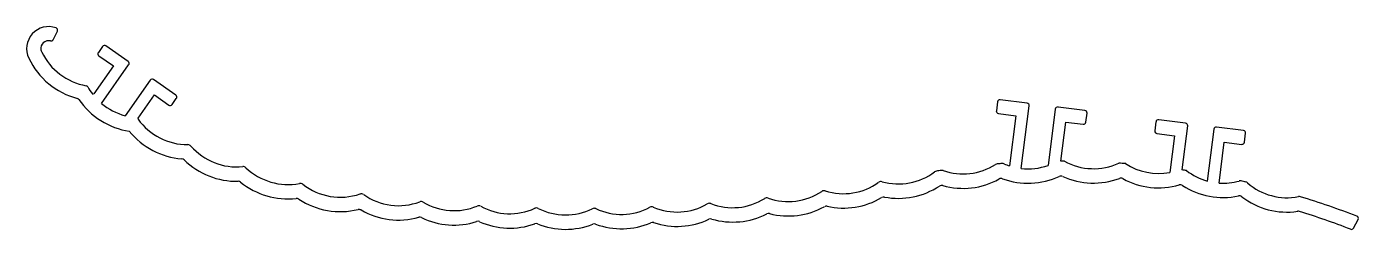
# Model space of a CAD drawing. Extents: x 1353 to 1520, y 2379 to 2404.
import ezdxf

# ---------------------------------------------------------------- set-up
doc = ezdxf.new("R2010")
doc.units = 0
doc.layers.get('0').update_dxf_attribs({"linetype": 'CONTINUOUS'})

msp = doc.modelspace()

# ---------------------------------------------------------------- linework, layer by layer
for p, q in [((1356.81, 2402.72), (1357.34, 2403.77)), ((1362.99, 2401.86), (1362.47, 2401.13)), ((1366.18, 2399.97), (1363.4, 2401.93)), ((1362.54, 2400.71), (1364.34, 2399.44)), ((1364.34, 2399.44), (1361.88, 2395.95)), ((1362.86, 2394.75), (1366.25, 2399.55)), ((1368.95, 2397.65), (1365.81, 2393.2)), ((1372.14, 2395.76), (1369.37, 2397.72)), ((1367.43, 2392.9), (1369.48, 2395.81)), ((1369.48, 2395.81), (1371.28, 2394.54)), ((1371.7, 2394.61), (1372.22, 2395.34)), ((1474.98, 2394.95), (1474.84, 2393.81)), ((1478.69, 2394.78), (1475.32, 2395.21)), ((1475.1, 2393.47), (1477.28, 2393.2)), ((1477.96, 2386.6), (1478.95, 2394.45)), ((1482.22, 2394.03), (1481.33, 2386.98)), ((1485.93, 2393.87), (1482.56, 2394.29)), ((1486.05, 2392.39), (1486.19, 2393.53)), ((1477.28, 2393.2), (1476.48, 2386.92)), ((1482.91, 2387.51), (1483.53, 2392.41)), ((1483.53, 2392.41), (1485.71, 2392.13)), ((1494.82, 2392.44), (1494.68, 2391.3)), ((1498.53, 2392.27), (1495.16, 2392.7)), ((1498.09, 2386.41), (1498.79, 2391.94)), ((1505.77, 2391.35), (1502.4, 2391.78)), ((1494.94, 2390.96), (1497.12, 2390.69)), ((1497.12, 2390.69), (1496.54, 2386.1)), ((1502.06, 2391.52), (1501.24, 2385.03)), ((1502.72, 2384.78), (1503.37, 2389.89)), ((1503.37, 2389.89), (1505.55, 2389.62)), ((1505.89, 2389.88), (1506.03, 2391.02)), ((1519.54, 2379.14), (1520.11, 2380.2))]:
    msp.add_line(p, q)
for centre, radius, start, end in [((1356.25, 2401.59), 2.76, 70.384, 205.6074), ((1357.07, 2403.91), 0.3, 333.3787, 70.384), ((1356.25, 2401.59), 1, 76.7211, 188.1149), ((1356.55, 2402.86), 0.3, 256.7211, 333.3787), ((1363.23, 2401.69), 0.3, 54.7801, 144.7801), ((1362.27, 2404.48), 9.44, 205.6074, 255.0716), ((1362.14, 2404.42), 7.5, 203.3092, 205.6783), ((1362.27, 2404.48), 7.64, 205.6783, 259.9563), ((1362.71, 2400.95), 0.3, 144.7801, 234.7801), ((1366.01, 2399.73), 0.3, 324.7801, 54.7801), ((1360.89, 2396.66), 0.3, 29.6039, 79.9563), ((1367.79, 2400.58), 7.64, 209.6039, 217.3164), ((1369.19, 2397.48), 0.3, 54.7801, 144.7801), ((1359.76, 2395.07), 0.3, 34.4886, 75.0716), ((1367.79, 2400.58), 9.44, 214.4886, 261.1462), ((1361.79, 2396.01), 0.1, 217.3164, 324.7801), ((1371.97, 2395.52), 0.3, 324.7801, 54.7801), ((1475.28, 2394.91), 0.3, 82.7862, 172.7862), ((1367.79, 2400.58), 7.64, 229.8017, 254.9677), ((1371.45, 2394.78), 0.3, 234.7801, 324.7801), ((1475.13, 2393.77), 0.3, 172.7862, 262.7862), ((1478.65, 2394.48), 0.3, 352.7862, 82.7862), ((1482.52, 2394), 0.3, 82.7862, 172.7862), ((1485.89, 2393.57), 0.3, 352.7862, 82.7862), ((1367.51, 2392.84), 0.1, 144.7801, 215.5042), ((1373.65, 2397.22), 7.64, 215.5042, 270.0965), ((1485.75, 2392.43), 0.3, 262.7862, 352.7862), ((1495.12, 2392.4), 0.3, 82.7862, 172.7862), ((1498.49, 2391.97), 0.3, 352.7862, 82.7862), ((1502.36, 2391.48), 0.3, 82.7862, 172.7862), ((1373.65, 2397.22), 9.44, 219.214, 265.4459), ((1494.98, 2391.26), 0.3, 172.7862, 262.7862), ((1505.74, 2391.06), 0.3, 352.7862, 82.7862), ((1373.67, 2389.08), 0.5, 41.0637, 90.0965), ((1379.8, 2394.43), 7.64, 221.0637, 275.4965), ((1505.59, 2389.92), 0.3, 262.7862, 352.7862), ((1372.86, 2387.31), 0.5, 45.7143, 85.4459), ((1379.8, 2394.43), 9.44, 225.7143, 270.8459), ((1380.58, 2386.33), 0.5, 46.4637, 95.4965), ((1386.19, 2392.23), 7.64, 226.4637, 280.8965), ((1470.67, 2393.41), 7.5, 250.5669, 302.7358), ((1475, 2386.68), 0.5, 94.6555, 122.7358), ((1483.2, 2286.01), 101.5, 94.3139, 94.6555), ((1475.6, 2386.73), 0.5, 66.2336, 94.3139), ((1478.82, 2394.05), 7.5, 246.2336, 251.8428), ((1478.82, 2394.05), 7.5, 263.3684, 289.5402), ((1483.2, 2286.01), 101.5, 89.9087, 90.1611), ((1487, 2394.07), 7.5, 240.9608, 295.0087), ((1483.2, 2286.01), 101.5, 85.5754, 86.0607), ((1495.15, 2393.47), 7.5, 236.6274, 280.6766), ((1379.95, 2384.49), 0.5, 51.1143, 90.8459), ((1460.41, 2384.46), 0.5, 74.1568, 125.9237), ((1462.59, 2392.16), 7.5, 254.1568, 307.0692), ((1467.41, 2385.77), 0.5, 98.9889, 127.0692), ((1483.2, 2286.01), 101.5, 98.6473, 98.9889), ((1468.01, 2385.86), 0.5, 70.5669, 98.6473), ((1470.67, 2393.41), 9.3, 254.1651, 299.1377), ((1475.44, 2384.85), 0.5, 69.8318, 119.1377), ((1478.82, 2394.05), 9.3, 249.8318, 294.8043), ((1482.93, 2385.15), 0.5, 65.4985, 114.8043), ((1487, 2394.07), 9.3, 245.4985, 290.471), ((1490.42, 2384.89), 0.5, 61.1651, 110.471), ((1495.15, 2393.47), 9.3, 241.1651, 286.1377), ((1483.2, 2286.01), 101.5, 81.242, 81.5604), ((1503.24, 2392.26), 7.5, 232.2941, 254.5881), ((1503.24, 2392.26), 7.5, 266.077, 285.4025), ((1505.36, 2384.55), 0.5, 77.3222, 105.4025), ((1483.2, 2286.01), 101.5, 76.9806, 77.3222), ((1505.95, 2384.42), 0.5, 48.9003, 76.9806), ((1386.19, 2392.23), 9.44, 231.1143, 276.2459), ((1387.73, 2384.23), 0.5, 51.8637, 100.8965), ((1392.76, 2390.64), 7.64, 231.8637, 288.7163), ((1395.37, 2382.93), 0.5, 54.5012, 108.7163), ((1400.02, 2389.44), 7.5, 234.5012, 290.8126), ((1448.8, 2389.95), 7.5, 250.379, 304.0348), ((1453.28, 2383.32), 0.5, 72.2679, 124.0348), ((1455.71, 2390.94), 7.5, 252.2679, 305.9237), ((1462.59, 2392.16), 9.3, 259.1634, 303.471), ((1468, 2383.98), 0.5, 74.1651, 123.471), ((1497.87, 2384.06), 0.5, 56.8318, 106.1377), ((1503.24, 2392.26), 9.3, 236.8318, 281.8043), ((1511.21, 2390.44), 7.5, 228.9003, 281.0692), ((1387.27, 2382.35), 0.5, 56.5143, 96.2459), ((1392.76, 2390.64), 9.44, 236.5143, 283.5241), ((1402.86, 2381.96), 0.5, 59.0457, 110.8126), ((1406.97, 2388.82), 7.5, 239.0457, 292.7015), ((1410.06, 2381.44), 0.5, 60.9346, 112.7015), ((1413.95, 2388.43), 7.5, 240.9346, 294.5904), ((1417.28, 2381.16), 0.5, 62.8235, 114.5904), ((1420.93, 2388.28), 7.5, 242.8235, 296.4793), ((1424.5, 2381.12), 0.5, 64.7124, 116.4793), ((1427.92, 2388.35), 7.5, 244.7124, 298.3682), ((1431.72, 2381.31), 0.5, 66.6013, 118.3682), ((1434.89, 2388.65), 7.5, 246.6013, 300.2571), ((1438.92, 2381.74), 0.5, 68.4902, 120.2571), ((1441.86, 2389.19), 7.5, 248.4902, 302.146), ((1446.11, 2382.41), 0.5, 70.379, 122.146), ((1448.8, 2389.95), 9.3, 255.3856, 299.0283), ((1453.56, 2381.38), 0.5, 77.2745, 119.0283), ((1455.71, 2390.94), 9.3, 257.2745, 300.9171), ((1460.75, 2382.53), 0.5, 79.1634, 120.9171), ((1505.24, 2382.67), 0.5, 52.4985, 101.8043), ((1511.21, 2390.44), 9.3, 232.4985, 278.2997), ((1512.74, 2382.59), 0.5, 72.9889, 101.0692), ((1483.2, 2286.01), 101.5, 68.7672, 72.9889), ((1395.08, 2380.97), 0.5, 59.7766, 103.5241), ((1400.02, 2389.44), 9.3, 239.7766, 285.806), ((1402.69, 2380.01), 0.5, 64.0523, 105.806), ((1406.97, 2388.82), 9.3, 244.0523, 287.6949), ((1409.95, 2379.49), 0.5, 65.9412, 107.6949), ((1413.95, 2388.43), 9.3, 245.9412, 289.5838), ((1434.89, 2388.65), 9.3, 251.6079, 295.2505), ((1439.07, 2379.79), 0.5, 73.4967, 115.2505), ((1441.86, 2389.19), 9.3, 253.4967, 297.1394), ((1446.33, 2380.46), 0.5, 75.3856, 117.1394), ((1512.62, 2380.75), 0.5, 72.7439, 98.2997), ((1483.2, 2286.01), 99.7, 68.8514, 72.7439), ((1519.85, 2380.34), 0.3, 331.7862, 68.7672), ((1417.23, 2379.2), 0.5, 67.8301, 109.5838), ((1420.93, 2388.28), 9.3, 247.8301, 291.4727), ((1424.52, 2379.16), 0.5, 69.719, 111.4727), ((1427.92, 2388.35), 9.3, 249.719, 293.3616), ((1431.8, 2379.35), 0.5, 71.6079, 113.3616), ((1519.27, 2379.28), 0.3, 248.8514, 331.7862)]:
    msp.add_arc(centre, radius, start, end)

doc.saveas('drawing.dxf')
